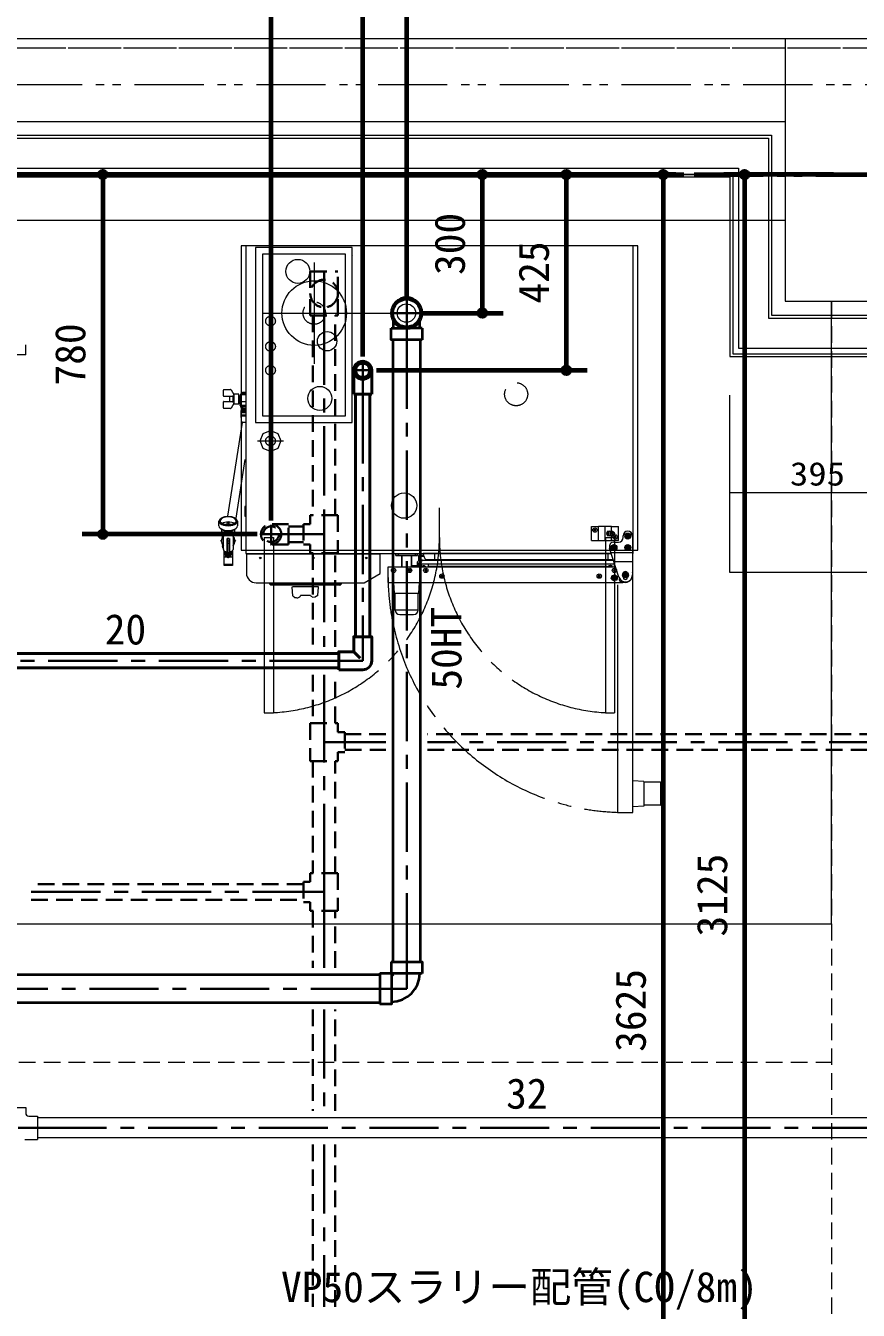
# Model space of a CAD drawing. Units: millimetres at full size, sheet at 1:30. Extents: x -16828 to 149130, y 47892 to 100313.
# Drawn here: x 10263 to 12068, y 61088 to 63874 of the extents above; entities that cross this region are included whole.
import ezdxf
from ezdxf.enums import TextEntityAlignment as Align

# ---------------------------------------------------------------- set-up
doc = ezdxf.new("R2010")
doc.units = ezdxf.units.MM
doc.header["$LTSCALE"] = 30
doc.header["$PDMODE"] = 32
doc.header["$PDSIZE"] = 15
for name, pattern in [('CHAIN1', [8, 5, -1, 1, -1]), ('CHAIN2', [12, 9, -1, 1, -1]), ('DASHED1', [1.8, 1.2, -0.6]), ('DASHED3', [4, 3, -1]), ('DOUBLE_CHAIN1', [8.8, 5, -1, 0.6, -0.6, 0.6, -1]), ('LONG_CHAIN', [21, 18, -1, 1, -1])]:
    doc.linetypes.add(name, pattern=pattern)
for name, color, linetype, lineweight in [('0-0', 7, 'CHAIN2', 15), ('0-1', 7, 'Continuous', 15), ('2-0_通芯', 7, 'DOUBLE_CHAIN1', 15), ('2-1_躯体', 7, 'Continuous', 15), ('2-3_間仕切り', 7, 'Continuous', 15), ('2-B_金物', 7, 'Continuous', 15), ('2-D_LAYER0002', 3, 'DASHED3', 20), ('3-1_AIHO57-排水立上げ', 7, 'Continuous', 15), ('3-2_AIHO56-排水接続', 7, 'Continuous', 15), ('3-4_AIHO30-厨房機器', 7, 'Continuous', 15), ('3-E_AIHO48-厨房機器既設品', 7, 'Continuous', 15), ('9-9_配管－汚水１：硬質塩ビ管（ＤＶ）', 2, 'Continuous', 30), ('9-A_配管－給水３：ＶＬＰ(ＶＤ)', 5, 'Continuous', 40), ('9-B_配管－給湯１２：ＨＴＬＰ（ＵＸ）', 3, 'Continuous', 20), ('9-C_配管－ガス３：ねじ込み', 2, 'DASHED1', 30), ('9-E_配管－給湯１：ＣＵＰ(Ｍ)', 1, 'Continuous', 60)]:
    doc.layers.add(name, color=color, linetype=linetype, lineweight=lineweight)
doc.styles.add('ＭＳ ゴシック', font='')
doc.styles.get('ＭＳ ゴシック').set_extended_font_data('MS Gothic')

msp = doc.modelspace()

# ---------------------------------------------------------------- linework, layer by layer
at = {"layer": '0-0'}
msp.add_line((-9565.04, 63550.86), (35684.96, 63550.86), dxfattribs=at)
at = {"layer": '0-1'}
for p, q in [((-6110.04, 63845.86), (25484.96, 63845.86)), ((6459.96, 63665.86), (11909.96, 63665.86)), ((11909.96, 63450.86), (6459.96, 63450.86))]:
    msp.add_line(p, q, dxfattribs=at)
at = {"layer": '0-1', "linetype": 'DASHED3'}
msp.add_line((-925.04, 63825.86), (25384.96, 63825.86), dxfattribs=at)
at = {"layer": '0-1', "linetype": 'DASHED1'}
for p, q in [((12009.96, 63275.86), (12009.96, 55775.86)), ((6359.96, 61925.86), (12009.96, 61925.86)), ((6359.96, 61625.86), (12009.96, 61625.86))]:
    msp.add_line(p, q, dxfattribs=at)
at = {"layer": '0-1'}
for points in [[(11909.96, 63845.86), (11909.96, 63275.86), (12459.96, 63275.86)], [(6359.96, 63275.86), (6359.96, 61925.86), (12009.96, 61925.86), (12009.96, 63275.86)]]:
    msp.add_lwpolyline(points, dxfattribs=at)
at = {"layer": '2-0_通芯'}
msp.add_line((-9565.04, 63745.86), (35684.96, 63745.86), dxfattribs=at)
at = {"layer": '2-0_通芯', "color": 1, "lineweight": 60}
msp.add_line((-10727.74, 63550.86), (35684.96, 63550.86), dxfattribs=at)
at = {"layer": '2-1_躯体'}
for p, q in [((4499.96, 63845.86), (12639.96, 63845.86)), ((11909.96, 63845.86), (11909.96, 63275.86)), ((6459.96, 63665.86), (11909.96, 63665.86)), ((11909.96, 63275.86), (12459.96, 63275.86))]:
    msp.add_line(p, q, dxfattribs=at)
at = {"layer": '2-1_躯体', "linetype": 'DASHED3'}
msp.add_line((4499.96, 63825.86), (12639.96, 63825.86), dxfattribs=at)
at = {"layer": '2-3_間仕切り'}
for p, q in [((6587.46, 63635.86), (11879.96, 63635.86)), ((11879.96, 63635.86), (11879.96, 63245.86)), ((6587.46, 63564.36), (11808.46, 63564.36)), ((11808.46, 63564.36), (11808.46, 63174.36)), ((11879.96, 63245.86), (12489.96, 63245.86)), ((11873.46, 63239.36), (12531.46, 63239.36)), ((11795.96, 63161.86), (12608.96, 63161.86)), ((11808.46, 63174.36), (12596.46, 63174.36)), ((11789.96, 63155.86), (12614.96, 63155.86))]:
    msp.add_line(p, q, dxfattribs=at)
for points in [[(6587.46, 63629.36), (11873.46, 63629.36), (11873.46, 63239.36)], [(6587.46, 63551.86), (11795.96, 63551.86), (11795.96, 63161.86)], [(6587.46, 63545.86), (11789.96, 63545.86), (11789.96, 63155.86)]]:
    msp.add_lwpolyline(points, dxfattribs=at)
at = {"layer": '2-B_金物'}
for p, q in [((11789.96, 62687.87), (11789.96, 63072.06)), ((11789.96, 62861.08), (12579.96, 62861.08)), ((12579.96, 62687.87), (11789.96, 62687.87))]:
    msp.add_line(p, q, dxfattribs=at)
at = {"layer": '2-D_LAYER0002'}
msp.add_line((10972.21, 63375.42), (10972.21, 63375.36), dxfattribs=at)
at = {"layer": '3-1_AIHO57-排水立上げ'}
msp.add_line((10958.46, 63250.36), (11068.46, 63250.36), dxfattribs=at)
msp.add_circle((11088.46, 63250.36), 20, dxfattribs=at)
at = {"layer": '3-2_AIHO56-排水接続'}
for p, q in [((10888.46, 63360.36), (10888.46, 63140.36)), ((10778.46, 63250.36), (10998.46, 63250.36))]:
    msp.add_line(p, q, dxfattribs=at)
msp.add_circle((10888.46, 63250.36), 70, dxfattribs=at)
at = {"layer": '3-4_AIHO30-厨房機器'}
for p, q in [((11159.96, 62735.86), (11159.96, 62828.36)), ((10779.96, 62763.36), (10779.96, 62383.36)), ((10779.96, 62763.36), (10799.96, 62763.36)), ((10799.96, 62763.36), (10799.96, 62383.36)), ((11519.96, 62763.36), (11519.96, 62383.36)), ((11519.96, 62763.36), (11539.96, 62763.36)), ((11539.96, 62763.36), (11539.96, 62383.36)), ((10779.96, 62383.36), (10799.96, 62383.36)), ((11519.96, 62383.36), (11539.96, 62383.36))]:
    msp.add_line(p, q, dxfattribs=at)
msp.add_lwpolyline([(10729.96, 62735.86), (11589.96, 62735.86), (11589.96, 63395.86), (10729.96, 63395.86)], close=True, dxfattribs=at)
msp.add_lwpolyline([(10729.96, 62735.86), (11589.96, 62735.86), (11589.96, 63395.86), (10729.96, 63395.86)], close=True, dxfattribs=at)
at = {"layer": '3-4_AIHO30-厨房機器', "linetype": 'CHAIN2'}
for centre, start, end in [((10779.96, 62763.36), 270, 0), ((11539.96, 62763.36), 180, 270)]:
    msp.add_arc(centre, 380, start, end, dxfattribs=at)
at = {"layer": '3-E_AIHO48-厨房機器既設品'}
for p, q in [((11579.96, 63395.86), (10739.96, 63395.86)), ((10739.96, 63395.86), (10739.96, 62728.86)), ((10970.96, 63392.86), (10760.96, 63392.86)), ((10760.96, 63392.86), (10760.96, 63012.86)), ((10970.96, 63012.86), (10970.96, 63392.86)), ((11579.96, 62728.86), (11579.96, 63395.86)), ((10955.96, 63377.86), (10775.96, 63377.86)), ((10775.96, 63377.86), (10775.96, 63027.86)), ((10955.96, 63027.86), (10955.96, 63377.86)), ((10691.66, 63070.56), (10691.66, 63083.56)), ((10692.66, 63084.56), (10707.25, 63084.56)), ((10708.11, 63084.06), (10714.07, 63073.74)), ((10714.66, 63074.56), (10713.99, 63073.89)), ((10714.66, 63053.56), (10714.66, 63074.56)), ((10724.66, 63074.56), (10714.66, 63074.56)), ((10724.66, 63053.56), (10724.66, 63074.56)), ((10728.16, 63073.06), (10728.16, 63070.56)), ((10739.96, 63073.06), (10728.16, 63073.06)), ((10729.66, 63075.06), (10729.66, 63073.06)), ((10739.96, 63075.06), (10729.66, 63075.06)), ((10739.96, 63078.06), (10732.66, 63078.06)), ((10691.66, 63044.56), (10691.66, 63057.56)), ((10705.66, 63069.56), (10692.66, 63069.56)), ((10692.66, 63058.56), (10705.66, 63058.56)), ((10705.66, 63070.09), (10712.66, 63070.09)), ((10705.66, 63058.03), (10705.66, 63070.09)), ((10712.66, 63058.03), (10705.66, 63058.03)), ((10714.07, 63054.38), (10708.11, 63044.06)), ((10712.66, 63056.14), (10712.66, 63071.99)), ((10713.99, 63054.24), (10714.66, 63053.56)), ((10714.66, 63053.56), (10724.66, 63053.56)), ((10724.66, 63071.06), (10727.66, 63071.06)), ((10727.66, 63057.06), (10724.66, 63057.06)), ((10727.66, 63050.06), (10727.66, 63071.06)), ((10727.66, 63070.56), (10728.16, 63070.56)), ((10739.96, 63057.56), (10727.66, 63057.56)), ((10739.96, 63050.06), (10727.66, 63050.06)), ((10727.66, 63050.06), (10728.16, 63049.56)), ((10739.96, 63049.56), (10728.16, 63049.56)), ((10728.66, 63049.56), (10728.66, 63046.06)), ((10739.96, 63046.06), (10728.66, 63046.06)), ((10733.16, 63046.06), (10733.16, 63043.06)), ((10707.25, 63043.56), (10692.66, 63043.56)), ((10739.96, 63038.9), (10729.91, 63038.9)), ((10729.91, 63035.9), (10729.91, 63038.9)), ((10739.96, 63035.9), (10729.91, 63035.9)), ((10739.96, 63033.9), (10729.91, 63033.9)), ((10729.91, 63028.9), (10729.91, 63033.9)), ((10739.96, 63028.9), (10729.91, 63028.9)), ((10739.96, 63026.9), (10729.91, 63026.9)), ((10731.16, 63013.4), (10729.91, 63026.9)), ((10732.34, 63043.06), (10731.18, 63041.9)), ((10739.96, 63041.9), (10731.18, 63041.9)), ((10731.18, 63041.9), (10731.18, 63038.9)), ((10739.96, 63043.06), (10732.34, 63043.06)), ((10775.96, 63027.86), (10955.96, 63027.86)), ((10701.35, 62809.87), (10732.81, 63013.4)), ((10739.96, 63013.4), (10731.16, 63013.4)), ((10760.96, 63012.86), (10970.96, 63012.86)), ((10738.12, 62933.18), (10718.35, 62805.31)), ((10739.96, 62830.86), (10737.96, 62830.86)), ((10681.91, 62788.68), (10681.91, 62799.07)), ((10682.16, 62799.07), (10682.16, 62799.5)), ((10721.66, 62799.5), (10721.66, 62799.07)), ((10721.91, 62799.07), (10721.91, 62788.68)), ((10691.03, 62779.51), (10686.37, 62782.38)), ((10687.91, 62776.92), (10687.91, 62781.43)), ((10691.41, 62737.62), (10691.41, 62772.4)), ((10712.41, 62772.4), (10712.41, 62737.62)), ((10717.44, 62782.38), (10712.78, 62779.51)), ((10715.91, 62781.43), (10715.91, 62776.92)), ((11489.96, 62787.36), (11504.96, 62787.36)), ((11489.96, 62757.36), (11489.96, 62787.36)), ((11499.48, 62780.19), (11494.99, 62780.19)), ((11494.99, 62779.53), (11499.48, 62779.53)), ((11496.91, 62782.1), (11496.91, 62777.62)), ((11497.56, 62777.62), (11497.56, 62782.1)), ((11519.1, 62756.36), (11519.1, 62788.36)), ((11524.13, 62777.36), (11533.24, 62777.36)), ((11533.24, 62767.36), (11524.13, 62767.36)), ((11525.62, 62772.36), (11527.66, 62777.36)), ((11530.38, 62772.36), (11531.81, 62775.86)), ((11533.92, 62772.36), (11530.38, 62772.36)), ((11531.81, 62768.86), (11530.38, 62772.36)), ((11533.24, 62777.36), (11533.24, 62788.36)), ((11533.24, 62787.36), (11548.24, 62787.36)), ((11533.24, 62756.36), (11533.24, 62767.36)), ((11533.92, 62772.36), (11535.35, 62775.86)), ((11535.35, 62768.86), (11533.92, 62772.36)), ((11540.91, 62767.1), (11540.91, 62762.62)), ((11541.57, 62762.62), (11541.57, 62767.1)), ((11548.24, 62757.36), (11548.24, 62787.36)), ((11558.46, 62763.86), (11558.46, 62767.36)), ((11563.46, 62766.29), (11562.74, 62766.29)), ((11563.46, 62763.98), (11563.46, 62769.75)), ((11565.01, 62767.55), (11565.01, 62766.17)), ((11571.91, 62767.55), (11565.01, 62767.55)), ((11565.01, 62766.17), (11571.91, 62766.17)), ((11569.15, 62770.31), (11567.77, 62770.31)), ((11567.77, 62770.31), (11567.77, 62763.41)), ((11569.15, 62763.41), (11569.15, 62770.31)), ((11571.91, 62766.17), (11571.91, 62767.55)), ((11573.46, 62769.75), (11573.46, 62763.98)), ((11578.46, 62767.36), (11578.46, 62681.36)), ((10686.32, 62756.2), (10686.94, 62757.29)), ((10686.94, 62755.12), (10686.32, 62756.2)), ((10699.41, 62731.13), (10699.41, 62761.87)), ((10703.91, 62761.73), (10699.91, 62761.73)), ((10699.91, 62761.73), (10699.91, 62730.63)), ((10703.91, 62755.4), (10699.91, 62755.4)), ((10703.91, 62750.91), (10699.91, 62750.91)), ((10703.91, 62730.63), (10703.91, 62761.73)), ((10704.41, 62761.87), (10704.41, 62731.13)), ((11489.96, 62757.36), (11504.96, 62757.36)), ((11533.24, 62756.36), (11504.96, 62756.36)), ((11549.18, 62677.78), (11528.94, 62740.8)), ((11533.46, 62741.29), (11532.74, 62741.29)), ((11532.83, 62740.69), (11533.46, 62740.69)), ((11548.24, 62757.36), (11533.24, 62757.36)), ((11533.46, 62738.98), (11533.46, 62744.75)), ((11535.01, 62742.55), (11535.01, 62741.17)), ((11541.91, 62742.55), (11535.01, 62742.55)), ((11535.01, 62741.17), (11541.91, 62741.17)), ((11539.15, 62745.31), (11537.77, 62745.31)), ((11537.77, 62745.31), (11537.77, 62738.41)), ((11537.77, 62738.41), (11539.15, 62738.41)), ((11538.46, 62753.86), (11548.46, 62753.86)), ((11543.48, 62765.19), (11539, 62765.19)), ((11539, 62764.53), (11543.48, 62764.53)), ((11539.15, 62738.41), (11539.15, 62745.31)), ((11541.91, 62741.17), (11541.91, 62742.55)), ((11543.46, 62744.75), (11543.46, 62738.98)), ((11563.46, 62741.29), (11562.74, 62741.29)), ((11562.83, 62765.69), (11563.46, 62765.69)), ((11562.83, 62740.69), (11563.46, 62740.69)), ((11563.46, 62738.98), (11563.46, 62744.75)), ((11565.01, 62742.55), (11565.01, 62741.17)), ((11571.91, 62742.55), (11565.01, 62742.55)), ((11565.01, 62741.17), (11571.91, 62741.17)), ((11567.77, 62763.41), (11569.15, 62763.41)), ((11569.15, 62745.31), (11567.77, 62745.31)), ((11567.77, 62745.31), (11567.77, 62738.41)), ((11567.77, 62738.41), (11569.15, 62738.41)), ((11569.15, 62738.41), (11569.15, 62745.31)), ((11571.91, 62741.17), (11571.91, 62742.55)), ((11573.46, 62744.75), (11573.46, 62738.98)), ((10692.91, 62703.19), (10692.91, 62734.98)), ((10692.91, 62732.57), (10693.91, 62732.57)), ((10692.91, 62729.65), (10710.91, 62729.65)), ((10692.91, 62726.76), (10695.4, 62726.76)), ((10700.04, 62720.97), (10692.91, 62720.97)), ((10693.91, 62734.03), (10693.91, 62730.55)), ((10693.91, 62730.55), (10709.91, 62730.55)), ((10695.4, 62725.97), (10695.4, 62728.57)), ((10695.91, 62728.57), (10695.91, 62729.65)), ((10695.91, 62724.65), (10695.91, 62724.71)), ((10700.12, 62720.92), (10699.46, 62721.38)), ((10703.91, 62730.63), (10699.91, 62730.63)), ((10704.35, 62721.38), (10703.69, 62720.92)), ((10710.91, 62720.97), (10703.77, 62720.97)), ((10707.91, 62729.65), (10707.91, 62728.57)), ((10707.91, 62724.71), (10707.91, 62724.65)), ((10708.42, 62728.57), (10708.42, 62725.97)), ((10708.42, 62726.76), (10710.91, 62726.76)), ((10709.91, 62730.55), (10709.91, 62734.03)), ((10709.91, 62732.57), (10710.91, 62732.57)), ((10710.91, 62734.98), (10710.91, 62703.19)), ((10739.96, 62728.86), (11532.77, 62728.86)), ((10759.46, 62728.86), (10759.46, 62727.41)), ((10760.46, 62727.41), (10760.46, 62728.86)), ((10761.46, 62727.41), (10761.46, 62728.86)), ((11011.46, 62728.86), (11011.46, 62727.41)), ((11012.46, 62728.86), (11012.46, 62727.41)), ((11013.46, 62727.41), (11013.46, 62728.86)), ((11065.46, 62724.86), (11065.46, 62728.86)), ((11112.46, 62724.86), (11065.46, 62724.86)), ((11065.96, 62724.36), (11111.96, 62724.36)), ((11070.46, 62728.86), (11070.46, 62724.36)), ((11077.46, 62724.06), (11077.46, 62699.36)), ((11100.08, 62724.06), (11077.84, 62724.06)), ((11077.96, 62724.36), (11077.96, 62724.06)), ((11098.96, 62724.02), (11078.96, 62724.02)), ((11078.96, 62699.36), (11078.96, 62724.02)), ((11079.46, 62724.06), (11079.46, 62724.36)), ((11098.46, 62724.36), (11098.46, 62724.06)), ((11098.96, 62724.02), (11098.96, 62699.36)), ((11099.96, 62724.06), (11099.96, 62724.36)), ((11100.46, 62699.36), (11100.46, 62724.06)), ((11107.46, 62728.86), (11107.46, 62724.36)), ((11118.78, 62716.87), (11112.06, 62710.16)), ((11112.41, 62710.51), (11114.68, 62708.25)), ((11112.46, 62724.86), (11112.46, 62728.86)), ((11114.41, 62724.36), (11114.41, 62712.51)), ((11125.51, 62724.36), (11114.41, 62724.36)), ((11114.45, 62724.36), (11114.45, 62712.55)), ((11115.45, 62723.36), (11115.45, 62721.04)), ((11125.79, 62723.36), (11115.45, 62723.36)), ((11115.45, 62720.2), (11115.45, 62713.55)), ((11115.88, 62721.47), (11119.77, 62717.58)), ((11119.41, 62717.93), (11118.56, 62717.09)), ((11118.92, 62708.25), (11121.04, 62710.37)), ((11119.44, 62723.36), (11119.44, 62722.36)), ((11119.45, 62723.36), (11119.45, 62722.36)), ((11126.14, 62722.36), (11119.45, 62722.36)), ((11119.63, 62716.03), (11119.77, 62716.17)), ((11120.39, 62715.26), (11123.46, 62715.26)), ((11120.46, 62715.26), (11120.46, 62715.19)), ((11121.34, 62714.26), (11537.46, 62714.26)), ((11123.46, 62715.26), (11123.46, 62714.26)), ((11124.96, 62728.77), (11124.96, 62728.86)), ((11532.8, 62728.77), (11124.96, 62728.77)), ((11537.15, 62715.24), (11131.09, 62715.24)), ((11149.96, 62714.26), (11149.96, 62728.86)), ((11525.96, 62714.26), (11525.96, 62728.86)), ((11578.46, 62730.36), (11532.29, 62730.36)), ((11578.46, 62711.06), (11538.49, 62711.06)), ((11578.46, 62728.86), (11579.96, 62728.86)), ((10710.91, 62705.48), (10692.91, 62705.48)), ((10692.91, 62703.38), (10710.91, 62703.38)), ((10710.91, 62703.19), (10692.91, 62703.19)), ((11542.25, 62699.36), (11048.46, 62699.36)), ((11048.46, 62699.36), (11048.46, 62666.36)), ((11062.77, 62692.86), (11058.15, 62692.86)), ((11058.15, 62691.86), (11062.77, 62691.86)), ((11059.96, 62694.67), (11059.96, 62690.05)), ((11060.96, 62690.05), (11060.96, 62694.67)), ((11097.77, 62692.86), (11093.15, 62692.86)), ((11093.15, 62691.86), (11097.77, 62691.86)), ((11094.96, 62694.67), (11094.96, 62690.05)), ((11095.96, 62690.05), (11095.96, 62694.67)), ((11109.93, 62702.36), (11109.93, 62699.36)), ((11112.06, 62710.16), (11112.06, 62699.36)), ((11113.26, 62709.66), (11113.26, 62699.36)), ((11114.41, 62708.51), (11114.41, 62699.36)), ((11114.45, 62708.47), (11114.45, 62700.36)), ((11121.46, 62700.36), (11114.45, 62700.36)), ((11114.47, 62700.36), (11114.47, 62699.36)), ((11115.45, 62707.69), (11115.45, 62700.36)), ((11116.47, 62700.36), (11116.47, 62699.36)), ((11118.46, 62707.87), (11118.46, 62706.76)), ((11118.46, 62706.76), (11539.87, 62706.76)), ((11118.96, 62703.26), (11118.96, 62702.63)), ((11118.96, 62702.63), (11119.96, 62702.63)), ((11119.46, 62706.76), (11119.46, 62708.79)), ((11119.96, 62703.26), (11119.96, 62702.63)), ((11121.46, 62699.36), (11121.46, 62706.76)), ((11123.21, 62699.86), (11123.21, 62701.56)), ((11123.21, 62700.56), (11128.71, 62700.56)), ((11125.56, 62702.54), (11125.56, 62702.16)), ((11126.36, 62702.16), (11125.56, 62702.16)), ((11125.69, 62699.86), (11125.69, 62700.56)), ((11125.69, 62700.42), (11126.23, 62700.48)), ((11125.69, 62700.16), (11126.23, 62700.21)), ((11125.69, 62699.91), (11126.23, 62699.97)), ((11126.23, 62699.86), (11126.23, 62700.56)), ((11126.36, 62702.54), (11126.36, 62702.16)), ((11132.77, 62692.86), (11128.15, 62692.86)), ((11128.15, 62691.86), (11132.77, 62691.86)), ((11128.71, 62701.56), (11128.71, 62699.86)), ((11128.96, 62699.86), (11128.96, 62699.36)), ((11129.96, 62694.67), (11129.96, 62690.05)), ((11130.96, 62690.05), (11130.96, 62694.67)), ((11135.46, 62706.76), (11135.46, 62699.36)), ((11135.46, 62700.36), (11539.46, 62700.36)), ((11525.76, 62700.36), (11525.76, 62700.78)), ((11525.76, 62700.78), (11535.16, 62700.78)), ((11529.96, 62703.26), (11529.96, 62702.63)), ((11529.96, 62702.63), (11530.96, 62702.63)), ((11530.96, 62703.26), (11530.96, 62702.63)), ((11533.47, 62700.36), (11533.47, 62699.36)), ((11535.16, 62700.36), (11535.16, 62700.78)), ((11535.47, 62700.36), (11535.47, 62699.36)), ((11541.77, 62692.86), (11537.15, 62692.86)), ((11537.15, 62691.86), (11541.77, 62691.86)), ((11538.96, 62694.67), (11538.96, 62690.05)), ((11539.46, 62699.36), (11539.46, 62706.76)), ((11539.96, 62690.05), (11539.96, 62694.67)), ((11540.96, 62699.36), (11540.96, 62703.36)), ((11541.96, 62700.25), (11541.96, 62699.76)), ((11541.96, 62699.76), (11542.12, 62699.76)), ((11558.46, 62679.48), (11558.46, 62685.25)), ((11559.46, 62688.33), (11559.46, 62687.49)), ((11560.01, 62683.05), (11560.01, 62681.67)), ((11566.91, 62683.05), (11560.01, 62683.05)), ((11564.15, 62685.81), (11562.77, 62685.81)), ((11562.77, 62685.81), (11562.77, 62678.91)), ((11564.15, 62678.91), (11564.15, 62685.81)), ((11566.91, 62681.67), (11566.91, 62683.05)), ((11567.46, 62687.49), (11567.46, 62688.33)), ((11568.46, 62685.25), (11568.46, 62679.48)), ((11578.46, 62699.36), (11578.46, 62699.36)), ((10762.46, 62665.41), (10996.82, 62665.41)), ((10791.46, 62663.66), (10791.46, 62665.41)), ((10947.46, 62663.66), (10791.46, 62663.66)), ((10794.28, 62660.59), (10791.64, 62663.24)), ((10947.28, 62663.24), (10791.64, 62663.24)), ((10944.64, 62660.59), (10794.28, 62660.59)), ((10944.21, 62660.41), (10794.71, 62660.41)), ((10841.96, 62636.91), (10840.63, 62655.91)), ((10944.64, 62660.59), (10947.28, 62663.24)), ((10947.46, 62663.66), (10947.46, 62665.41)), ((11048.46, 62666.36), (11557.46, 62666.36)), ((11074.47, 62666.36), (11074.46, 62666.36)), ((11115.46, 62642.36), (11116.96, 62666.36)), ((11167.77, 62680.36), (11163.15, 62680.36)), ((11163.15, 62679.36), (11167.77, 62679.36)), ((11164.96, 62682.17), (11164.96, 62677.55)), ((11165.96, 62677.55), (11165.96, 62682.17)), ((11508.77, 62680.36), (11504.15, 62680.36)), ((11504.15, 62679.36), (11508.77, 62679.36)), ((11505.96, 62682.17), (11505.96, 62677.55)), ((11506.96, 62677.55), (11506.96, 62682.17)), ((11546.46, 62661.15), (11546.46, 62167.36)), ((11552.15, 62671.86), (11552.75, 62671.86)), ((11553.96, 62670.75), (11553.96, 62670.05)), ((11558.46, 62681.79), (11557.74, 62681.79)), ((11557.83, 62681.19), (11558.46, 62681.19)), ((11559.46, 62677.24), (11559.46, 62674.39)), ((11560.01, 62681.67), (11566.91, 62681.67)), ((11562.77, 62678.91), (11564.15, 62678.91)), ((11567.46, 62674.39), (11567.46, 62677.24)), ((11579.46, 62167.36), (11579.46, 62676.36)), ((10841.96, 62636.91), (10844.96, 62635.18)), ((10844.96, 62634.2), (10844.96, 62635.18)), ((10845.46, 62633.91), (10844.96, 62634.2)), ((10852.71, 62632.91), (10856.96, 62634.91)), ((10857.96, 62635.91), (10856.96, 62634.91)), ((10858.46, 62636.91), (10857.96, 62636.68)), ((10857.96, 62635.91), (10857.96, 62636.68)), ((10858.46, 62637.91), (10858.46, 62636.91)), ((10880.46, 62637.91), (10858.46, 62637.91)), ((10880.46, 62637.91), (10880.46, 62636.91)), ((10890.71, 62634.91), (10893.46, 62636.91)), ((10893.46, 62636.91), (10894.73, 62636.91)), ((10896.46, 62637.91), (10894.73, 62636.91)), ((11063.96, 62606.36), (11063.96, 62642.36)), ((11113.96, 62606.36), (11113.96, 62642.36)), ((11113.96, 62606.36), (11063.96, 62606.36)), ((11073.96, 62596.36), (11103.96, 62596.36)), ((11603.46, 62234.36), (11579.46, 62235.86)), ((11639.46, 62232.86), (11603.46, 62232.86)), ((11639.46, 62232.86), (11639.46, 62182.86)), ((11649.46, 62192.86), (11649.46, 62222.86)), ((11579.46, 62193.38), (11579.46, 62193.36)), ((11639.46, 62182.86), (11603.46, 62182.86)), ((11546.46, 62167.36), (11579.46, 62167.36))]:
    msp.add_line(p, q, dxfattribs=at)
at = {"layer": '3-E_AIHO48-厨房機器既設品', "linetype": 'DASHED3'}
for p, q in [((10770.95, 62973.06), (10777.61, 62989.13)), ((10777.61, 62989.13), (10793.68, 62995.79)), ((10793.68, 62995.79), (10809.75, 62989.13)), ((10809.75, 62989.13), (10816.41, 62973.06)), ((10777.61, 62956.99), (10770.95, 62973.06)), ((10816.41, 62973.06), (10809.75, 62956.99)), ((10793.68, 62950.33), (10777.61, 62956.99)), ((10809.75, 62956.99), (10793.68, 62950.33))]:
    msp.add_line(p, q, dxfattribs=at)
at = {"layer": '3-E_AIHO48-厨房機器既設品', "linetype": 'LONG_CHAIN'}
for p, q in [((10793.68, 63001.2), (10793.68, 62944.92)), ((10765.54, 62973.06), (10821.82, 62973.06))]:
    msp.add_line(p, q, dxfattribs=at)
at = {"layer": '3-E_AIHO48-厨房機器既設品'}
for points in [[(10737.96, 62830.86), (10737.96, 62809.86), (10739.96, 62809.86)], [(11504.96, 62756.36), (11504.96, 62788.36), (11533.24, 62788.36)], [(11524.13, 62777.36), (11522.09, 62772.36), (11524.13, 62767.36)], [(11527.66, 62767.36), (11525.62, 62772.36), (11522.09, 62772.36)], [(11531.81, 62775.86), (11538.2, 62775.86), (11539.63, 62772.36), (11538.2, 62768.86), (11531.81, 62768.86)], [(10716.87, 62757.29), (10717.5, 62756.2), (10716.87, 62755.12)], [(11031.46, 62727.41), (10741.46, 62727.41), (10741.46, 62686.41)], [(10996.82, 62665.41), (11031.46, 62685.41), (11031.46, 62727.41)], [(11121.04, 62714.61), (11115.03, 62720.62), (11115.88, 62721.47)], [(11110.27, 62699.35), (11110.27, 62702.36), (11100.46, 62702.36)], [(11114.76, 62700.36), (11114.76, 62700.78), (11121.46, 62700.78)], [(11122.96, 62699.36), (11122.96, 62699.86), (11128.96, 62699.86)], [(11135.46, 62701.36), (11523.47, 62701.36), (11523.47, 62700.36)], [(11541.96, 62699.76), (11541.46, 62700.26), (11541.46, 62701.81)], [(10840.63, 62655.91), (10841.33, 62657.41), (10897.02, 62657.41)], [(10896.46, 62637.91), (10897.72, 62655.91), (10897.02, 62657.41)], [(11115.46, 62642.36), (11062.46, 62642.36), (11060.96, 62666.36)], [(10880.46, 62636.91), (10885.71, 62634.41), (10890.71, 62634.91)], [(11603.46, 62234.36), (11603.46, 62181.36), (11579.46, 62179.86)]]:
    msp.add_lwpolyline(points, dxfattribs=at)
for points in [[(11537.67, 62669.67), (11532.77, 62674.57), (11534.56, 62681.26), (11541.25, 62683.05), (11546.15, 62678.15), (11544.36, 62671.46)], [(11543.36, 62677.41), (11542.32, 62673.5), (11538.42, 62672.46), (11535.56, 62675.32), (11536.6, 62679.22), (11540.51, 62680.27)]]:
    msp.add_lwpolyline(points, close=True, dxfattribs=at)
for centre, radius in [((10852.96, 63340.86), 26), ((10916.46, 63189.36), 21), ((10900.58, 63065.36), 26), ((11083.46, 62832.86), 27.5), ((11497.24, 62779.86), 4.7), ((11541.24, 62764.86), 4.7), ((11568.46, 62766.86), 6.5), ((11568.46, 62766.86), 5), ((11568.46, 62766.86), 4), ((11538.46, 62741.86), 6.5), ((11538.46, 62741.86), 5), ((11538.46, 62741.86), 4), ((11568.46, 62741.86), 6.5), ((11568.46, 62741.86), 5), ((11568.46, 62741.86), 4), ((10771.46, 62719.41), 1.65), ((10886.46, 62719.41), 1.65), ((11001.46, 62719.41), 1.65), ((11060.46, 62692.36), 4.7), ((11095.46, 62692.36), 4.7), ((11130.46, 62692.36), 4.7), ((11165.46, 62679.86), 4.7), ((11506.46, 62679.86), 4.7), ((11539.46, 62692.36), 4.7), ((11563.46, 62682.36), 6.5), ((11563.46, 62682.36), 5), ((11563.46, 62682.36), 4), ((11539.46, 62676.36), 6), ((11539.46, 62676.36), 2.5), ((11539.46, 62676.36), 1.5)]:
    msp.add_circle(centre, radius, dxfattribs=at)
at = {"layer": '3-E_AIHO48-厨房機器既設品', "linetype": 'DASHED3'}
for centre, radius in [((10888.46, 63250.36), 24.25), ((10793.68, 63233.06), 10.5), ((10793.68, 63178.06), 10.5), ((10793.69, 63126.31), 10.5), ((11326.4, 63074.36), 25), ((10793.68, 62973.06), 10.48)]:
    msp.add_circle(centre, radius, dxfattribs=at)
at = {"layer": '3-E_AIHO48-厨房機器既設品'}
for centre, radius, start, end in [((10692.66, 63083.56), 1, 90, 180), ((10707.25, 63083.56), 1, 30, 90), ((10710.22, 63075.89), 4.46, 316.21812, 326.12886), ((10713.49, 63073.8), 0.583, 317.65737, 354.69398), ((10732.66, 63075.06), 3, 90.00024, 180.00012), ((10692.66, 63070.56), 1, 180, 270), ((10692.66, 63057.56), 1, 90, 180), ((10710.22, 63052.24), 4.46, 33.87114, 43.78188), ((10713.49, 63054.33), 0.583, 5.30602, 42.34263), ((10692.66, 63044.56), 1, 180, 270), ((10707.25, 63044.56), 1, 270, 330), ((10728.18, 63034.9), 2, 329.99694, 29.99731), ((10728.18, 63027.9), 2, 329.99694, 29.99731), ((10701.91, 62756.2), 15, 134.42741, 225.57264), ((10701.91, 62756.2), 14.72, 135.52224, 224.47781), ((10689.72, 62765.86), 1, 164.19449, 266.553), ((10702.96, 62762.11), 14.76, 141.5231, 164.18822), ((10703.8, 62777.87), 0.102, 337.80863, 359.45225), ((10701.91, 62756.2), 15, 314.42664, 45.5734), ((10701.91, 62756.2), 14.72, 315.52145, 44.4786), ((11568.46, 62767.36), 10, 0, 180), ((11568.46, 62766.86), 5.75, 150.40816, 209.59184), ((11568.46, 62766.86), 5.75, 90.40817, 149.59183), ((11568.46, 62766.86), 5.75, 30.40815, 89.59185), ((11568.46, 62766.86), 5.75, 330.40813, 29.59187), ((10689.72, 62744.86), 1, 89.99999, 195.8055), ((10702.95, 62748.61), 14.75, 195.80613, 218.48612), ((11538.46, 62743.86), 10, 90, 197.80258), ((11538.46, 62741.86), 5.75, 150.40816, 209.59184), ((11538.46, 62741.86), 5.75, 90.40817, 149.59183), ((11538.46, 62741.86), 5.75, 210.40814, 269.59186), ((11538.46, 62741.86), 5.75, 30.40815, 89.59185), ((11538.46, 62741.86), 5.75, 270.40813, 329.59187), ((11538.46, 62741.86), 5.75, 330.40813, 29.59187), ((11548.46, 62763.86), 10, 270, 0), ((11568.46, 62741.86), 5.75, 150.40816, 209.59184), ((11568.46, 62766.86), 5.75, 210.40814, 269.59186), ((11568.46, 62741.86), 5.75, 90.40817, 149.59183), ((11568.46, 62741.86), 5.75, 210.40814, 269.59186), ((11568.46, 62766.86), 5.75, 270.40813, 329.59187), ((11568.46, 62741.86), 5.75, 30.40815, 89.59185), ((11568.46, 62741.86), 5.75, 270.40813, 329.59187), ((11568.46, 62741.86), 5.75, 330.40813, 29.59187), ((10699.91, 62731.13), 0.5, 179.99494, 269.98912), ((10703.91, 62731.13), 0.5, 269.98912, 0.00506), ((11065.96, 62724.86), 0.5, 180, 270), ((11111.96, 62724.86), 0.5, 270, 0), ((11119.06, 62716.87), 1, 315, 45), ((11118.92, 62712.49), 3, 315, 45), ((11122.46, 62711.26), 3, 90, 109.56117), ((11142.96, 62728.78), 18, 180.0103, 228.77125), ((11130.43, 62714.49), 1, 346.92865, 48.77125), ((10762.46, 62686.41), 21, 180, 270), ((11116.8, 62710.37), 3, 225, 315), ((11119.46, 62697.61), 5.67, 95.0609, 146.01835), ((11119.46, 62697.61), 5.67, 69.33776, 84.9391), ((11125.96, 62698.28), 4.28, 95.361, 129.96621), ((11125.96, 62698.28), 4.28, 50.03379, 84.639), ((11530.46, 62697.61), 5.67, 95.0609, 146.01835), ((11530.46, 62697.61), 5.67, 33.98165, 84.9391), ((11563.46, 62682.36), 5.75, 150.40816, 209.59184), ((11563.46, 62682.36), 5.75, 90.40817, 149.59183), ((11563.46, 62683.86), 6, 48.18969, 131.81031), ((11563.46, 62682.36), 5.75, 30.40815, 89.59185), ((11563.46, 62682.36), 5.75, 330.40813, 29.59187), ((11558.46, 62676.36), 21, 0, 17.80947), ((11564.46, 62682.36), 15, 349.46301, 21.02481), ((11557.46, 62687.36), 21, 359.35606, 0), ((11558.46, 62687.36), 20, 359.19162, 0), ((10792.06, 62663.66), 0.6, 180, 225), ((10794.71, 62661.01), 0.6, 225, 270), ((10944.21, 62661.01), 0.6, 270, 315), ((10946.86, 62663.66), 0.6, 315, 0), ((11563.46, 62682.36), 15, 197.80258, 0), ((11554.46, 62672.36), 4.7, 148.00313, 308.0328), ((11557.46, 62687.36), 21, 270, 287.80947), ((11563.46, 62682.36), 5.75, 210.40814, 269.59186), ((11563.46, 62678.86), 6, 228.18969, 311.81031), ((11563.46, 62681.36), 15, 259.46301, 0), ((11563.46, 62682.36), 5.75, 270.40813, 329.59187), ((10869.57, 62781.96), 150, 260.74879, 263.54458), ((11073.96, 62606.36), 10, 180, 270), ((11103.96, 62606.36), 10, 270, 0), ((11639.46, 62222.86), 10, 0, 90), ((11639.46, 62192.86), 10, 270, 0)]:
    msp.add_arc(centre, radius, start, end, dxfattribs=at)
at = {"layer": '3-E_AIHO48-厨房機器既設品', "linetype": 'CHAIN2'}
msp.add_arc((11563.46, 62682.36), 515, 180, 270, dxfattribs=at)
at = {"layer": '3-E_AIHO48-厨房機器既設品'}
for centre, major_axis, ratio, start_param, end_param in [((10701.91, 62799.07), (-20, 0), 0.5, 6.0345464, 9.6699671), ((10701.91, 62799.5), (-19.75, 0), 0.5, 6.2831853, 9.424778), ((10701.91, 62799.07), (-19.75, 0), 0.5, 6.2831853, 9.424778), ((10701.91, 62799.5), (-17.5, 0), 0.5, 2.5693849, 6.8566569), ((10701.91, 62788.68), (-17.5, 0), 0.5, 3.8154848, 5.6092931), ((10701.91, 62788.68), (-20, 0), 0.5, 6.2831853, 9.424778), ((10701.91, 62777.42), (-14, 0), 0.5, 6.2831853, 9.424778), ((10701.91, 62776.92), (-14, 0), 0.5, 6.2831853, 9.424778), ((10689.37, 62792.3), (2.55, -0.34), 0.409917, 0.7964311, 1.2316189), ((10701.91, 62783.91), (-14, 0), 0.5, 0.68148, 2.4601127), ((10701.91, 62788.68), (-8.5, 0), 0.5, 3.9116135, 5.5131647), ((10714.45, 62792.3), (2.55, 0.34), 0.409917, 1.8249706, 2.3451277), ((11499.22, 62779.86), (0, 4.96), 0.853965, 1.5043558, 1.6372368), ((11497.24, 62777.88), (4.96, 0), 0.853965, 1.5043558, 1.6372368), ((11497.24, 62781.84), (-4.96, 0), 0.853965, 1.5043558, 1.6372368), ((11495.25, 62779.86), (0, -4.96), 0.853965, 1.5043558, 1.6372368), ((11529.7, 62772.36), (0, -5), 0.707107, 3.1415927, 6.2831853), ((11533.24, 62772.36), (0, -5), 0.707107, 2.3462096, 7.0785693), ((11541.24, 62762.88), (4.96, 0), 0.853965, 1.5043558, 1.6372368), ((10699.91, 62755.02), (-0.5, 0), 0.766044, 4.712389, 6.2831853), ((10699.91, 62750.53), (-0.5, 0), 0.766044, 4.712389, 6.2831853), ((10699.91, 62761.98), (-0.5, 0), 0.5, 0.4316192, 1.5707963), ((10703.91, 62761.98), (-0.5, 0), 0.5, 1.5707963, 2.7099734), ((10703.91, 62755.02), (0.5, 0), 0.766044, 6.2831853, 7.8539816), ((10703.91, 62750.53), (0.5, 0), 0.766044, 6.2831853, 7.8539816), ((10703.91, 62750.84), (0.5, 0), 0.712296, 6.2778656, 6.2831853), ((11543.22, 62764.86), (0, 4.96), 0.853965, 1.5043558, 1.6372368), ((11541.24, 62766.84), (-4.96, 0), 0.853965, 1.5043558, 1.6372368), ((11539.26, 62764.86), (0, -4.96), 0.853965, 1.5043558, 1.6372368), ((10701.91, 62737.62), (10.5, 0), 0.5, 3.1415925, 4.4719772), ((10701.91, 62728.57), (6.51, 0), 0.5, 2.8042958, 6.6204819), ((10701.91, 62725.97), (6.51, 0), 0.5, 3.1415927, 6.2831853), ((10701.91, 62728.57), (6, 0), 0.5, 3.1415927, 6.2831853), ((10701.91, 62724.65), (6, 0), 0.5, 3.1415927, 6.2831853), ((10701.91, 62730.3), (6, 0), 0.5, 3.3585065, 6.0662714), ((10701.91, 62730.29), (3.98, 0), 0.5, 3.4692664, 5.9555116), ((10701.91, 62722.25), (3, 0), 0.5, 3.37035, 6.054428), ((10701.91, 62721.55), (2.19, 0), 0.5, 3.7573921, 5.6673859), ((10701.91, 62737.62), (10.5, 0), 0.5, 4.9528001, 6.2831854), ((11078.96, 62724.15), (-1.5, 0), 0.087156, 0.7297277, 1.5707963), ((11098.96, 62724.15), (1.5, 0), 0.087156, 4.712389, 5.5534577), ((11061.93, 62692.36), (0, -4.11), 0.92697, 4.5902991, 4.8344789), ((11060.46, 62690.9), (4.11, 0), 0.92697, 1.4487064, 1.6928862), ((11060.46, 62693.83), (4.11, 0), 0.92697, 4.5902991, 4.8344789), ((11059, 62692.36), (0, -4.11), 0.92697, 1.4487064, 1.6928862), ((11096.93, 62692.36), (0, -4.11), 0.92697, 4.5902991, 4.8344789), ((11095.46, 62690.9), (4.11, 0), 0.92697, 1.4487064, 1.6928862), ((11095.46, 62693.83), (4.11, 0), 0.92697, 4.5902991, 4.8344789), ((11094, 62692.36), (0, -4.11), 0.92697, 1.4487064, 1.6928862), ((11131.93, 62692.36), (0, -4.11), 0.92697, 4.5902991, 4.8344789), ((11130.46, 62690.9), (4.11, 0), 0.92697, 1.4487064, 1.6928862), ((11130.46, 62693.83), (4.11, 0), 0.92697, 4.5902991, 4.8344789), ((11129, 62692.36), (0, -4.11), 0.92697, 1.4487064, 1.6928862), ((11540.93, 62692.36), (0, -4.11), 0.92697, 4.5902991, 4.8344789), ((11539.46, 62690.9), (4.11, 0), 0.92697, 1.4487064, 1.6928862), ((11539.46, 62693.83), (4.11, 0), 0.92697, 4.5902991, 4.8344789), ((11538, 62692.36), (0, -4.11), 0.92697, 1.4487064, 1.6928862), ((11166.93, 62679.86), (0, -4.11), 0.92697, 4.5902991, 4.8344789), ((11165.46, 62678.4), (4.11, 0), 0.92697, 1.4487064, 1.6928862), ((11165.46, 62681.33), (4.11, 0), 0.92697, 4.5902991, 4.8344789), ((11164, 62679.86), (0, -4.11), 0.92697, 1.4487064, 1.6928862), ((11507.93, 62679.86), (0, -4.11), 0.92697, 4.5902991, 4.8344789), ((11506.46, 62678.4), (4.11, 0), 0.92697, 1.4487064, 1.6928862), ((11506.46, 62681.33), (4.11, 0), 0.92697, 4.5902991, 4.8344789), ((11505, 62679.86), (0, -4.11), 0.92697, 1.4487064, 1.6928862), ((11555.93, 62672.36), (0, -4.11), 0.92697, 4.6695104, 4.8344789), ((11554.46, 62673.83), (4.11, 0), 0.92697, 4.5902991, 4.8196334)]:
    msp.add_ellipse(centre, major_axis=major_axis, ratio=ratio, start_param=start_param, end_param=end_param, dxfattribs=at)
for centre, major_axis, ratio in [((10701.91, 62800.37), (-18.75, 0), 0.5), ((10701.91, 62800.37), (-18.5, 0), 0.5), ((10701.91, 62795.92), (-2, 0), 0.678284), ((11536.78, 62772.36), (0, -2.5), 0.707107)]:
    msp.add_ellipse(centre, major_axis=major_axis, ratio=ratio, dxfattribs=at)
at = {"layer": '9-9_配管－汚水１：硬質塩ビ管（ＤＶ）', "linetype": 'CHAIN1'}
for p, q in [((11088.96, 63214.36), (11088.96, 63286.36)), ((11052.96, 63250.36), (11124.96, 63250.36)), ((11088.96, 63192.36), (11088.96, 63220.36)), ((11088.96, 63192.36), (11088.96, 61843.23)), ((11088.96, 61843.23), (11088.96, 61785.23)), ((11030.96, 61785.23), (8799.96, 61785.23)), ((11030.96, 61785.23), (11088.96, 61785.23))]:
    msp.add_line(p, q, dxfattribs=at)
at = {"layer": '9-9_配管－汚水１：硬質塩ビ管（ＤＶ）', "color": 6, "lineweight": 35}
for p, q in [((11055.46, 63217.36), (11083.19, 63217.36)), ((11060.46, 63217.36), (11060.46, 63232.76)), ((11122.46, 63217.36), (11094.73, 63217.36)), ((11117.46, 63217.36), (11117.46, 63232.76)), ((11122.46, 63217.36), (11122.46, 63192.36)), ((11058.96, 63192.36), (11058.96, 61843.23)), ((11118.96, 61843.23), (11118.96, 63192.36)), ((11055.46, 61843.23), (11055.46, 61818.23)), ((11030.96, 61815.23), (8799.96, 61815.23)), ((11030.96, 61818.73), (11030.96, 61751.73)), ((11122.46, 61818.23), (11055.46, 61818.23)), ((8799.96, 61755.23), (11030.96, 61755.23))]:
    msp.add_line(p, q, dxfattribs=at)
for points in [[(11122.46, 63192.36), (11055.46, 63192.36), (11055.46, 63217.36)], [(11055.46, 61843.23), (11122.46, 61843.23), (11122.46, 61818.23)], [(11030.96, 61818.73), (11055.96, 61818.73), (11055.96, 61751.73), (11030.96, 61751.73)]]:
    msp.add_lwpolyline(points, dxfattribs=at)
msp.add_circle((11088.96, 63250.36), 30, dxfattribs=at)
for centre, radius, start, end in [((11088.96, 63250.36), 33.5, 90, 180), ((11088.96, 63250.36), 33.5, 0, 90), ((11088.96, 63250.36), 33.5, 180, 0), ((11055.96, 61818.23), 61.5, 270, 0), ((11055.96, 61818.23), 4.5, 270, 0)]:
    msp.add_arc(centre, radius, start, end, dxfattribs=at)
at = {"layer": '9-A_配管－給水３：ＶＬＰ(ＶＤ)', "color": 2, "linetype": 'CHAIN1', "lineweight": 30}
for p, q in [((10993.69, 63107.71), (10993.69, 63144.91)), ((10975.09, 63126.31), (11012.29, 63126.31)), ((10993.69, 63074.31), (10993.69, 63110.81)), ((10993.69, 63074.31), (10993.69, 62548.36)), ((10993.69, 62548.36), (10993.69, 62496.36)), ((10941.69, 62496.36), (9926.96, 62496.36)), ((10941.69, 62496.36), (10993.69, 62496.36))]:
    msp.add_line(p, q, dxfattribs=at)
at = {"layer": '9-A_配管－給水３：ＶＬＰ(ＶＤ)'}
for p, q in [((10974.19, 63074.31), (10974.19, 63126.31)), ((11013.19, 63074.31), (11013.19, 63126.31)), ((10974.19, 63074.31), (11013.19, 63074.31)), ((10978.19, 63074.31), (10978.19, 62548.36)), ((11009.19, 62548.36), (11009.19, 63074.31)), ((10974.19, 62515.86), (10987.98, 62502.07)), ((10941.69, 62511.86), (9926.96, 62511.86)), ((9926.96, 62480.86), (10941.69, 62480.86)), ((10941.69, 62476.86), (10993.69, 62476.86))]:
    msp.add_line(p, q, dxfattribs=at)
for points in [[(11013.19, 62496.36), (11013.19, 62548.36), (10974.19, 62548.36), (10974.19, 62517.81)], [(10972.24, 62515.86), (10941.69, 62515.86), (10941.69, 62476.86)]]:
    msp.add_lwpolyline(points, dxfattribs=at)
for radius in [19.5, 15.5]:
    msp.add_circle((10993.69, 63126.31), radius, dxfattribs=at)
for centre, radius in [((10972.24, 62517.81), 1.95), ((10993.69, 62496.36), 19.5)]:
    msp.add_arc(centre, radius, 269.9999, 359.9999, dxfattribs=at)
at = {"layer": '9-B_配管－給湯１２：ＨＴＬＰ（ＵＸ）'}
for p, q in [((10262.8, 63159.86), (10229.5, 63159.86)), ((10262.8, 63159.86), (10262.8, 63180.62)), ((10229.5, 61527.27), (10262.8, 61527.27)), ((10262.8, 61527.27), (10262.8, 61515.97)), ((10269.7, 61509.07), (10288.15, 61509.07)), ((10288.15, 61509.07), (10288.15, 61458.47)), ((12752.96, 61505.12), (10288.15, 61505.12)), ((10260.63, 61458.47), (10288.15, 61458.47)), ((10288.15, 61462.42), (12752.96, 61462.42))]:
    msp.add_line(p, q, dxfattribs=at)
at = {"layer": '9-B_配管－給湯１２：ＨＴＬＰ（ＵＸ）', "color": 2, "linetype": 'CHAIN1', "lineweight": 30}
for q in [(10246.15, 61483.77), (12752.96, 61483.77)]:
    msp.add_line((10288.15, 61483.77), q, dxfattribs=at)
at = {"layer": '9-B_配管－給湯１２：ＨＴＬＰ（ＵＸ）'}
for centre, radius, start, end in [((10261.8, 63180.62), 1, 0, 65.30844), ((10269.7, 61515.97), 6.9, 180, 270)]:
    msp.add_arc(centre, radius, start, end, dxfattribs=at)
at = {"layer": '9-C_配管－ガス３：ねじ込み'}
for p, q in [((10879.96, 63340.77), (10939.96, 63340.77)), ((10879.96, 63340.77), (10879.96, 63292.77)), ((10939.96, 63292.77), (10939.96, 63340.77)), ((10879.96, 63244.77), (10879.96, 63292.77)), ((10885.66, 63244.77), (10885.66, 62811.86)), ((10934.26, 62811.86), (10934.26, 63244.77)), ((10939.96, 62811.86), (10879.96, 62811.86)), ((10879.96, 62811.86), (10879.96, 62792.86)), ((10864.96, 62787.86), (10832.96, 62787.86)), ((10864.96, 62792.86), (10864.96, 62748.86)), ((10864.96, 62792.86), (10879.96, 62792.86)), ((10832.96, 62748.86), (10794.96, 62748.86)), ((10832.96, 62753.86), (10864.96, 62753.86)), ((10885.66, 62729.86), (10885.66, 62526.86)), ((10934.26, 62526.86), (10934.26, 62729.86)), ((10885.66, 62465.86), (10885.66, 62360.87)), ((10934.26, 62360.87), (10934.26, 62465.86)), ((10879.96, 62360.87), (10939.96, 62360.87)), ((10939.96, 62360.87), (10939.96, 62341.87)), ((10954.96, 62341.87), (10939.96, 62341.87)), ((10954.96, 62341.87), (10954.96, 62297.87)), ((11043.96, 62336.87), (10954.96, 62336.87)), ((13835.04, 62336.87), (11133.96, 62336.87)), ((10954.96, 62302.87), (11043.96, 62302.87)), ((11133.96, 62302.87), (13835.04, 62302.87)), ((10885.66, 62278.87), (10885.66, 62035.92)), ((10934.26, 62035.92), (10934.26, 62278.87)), ((10864.96, 62016.92), (10864.96, 61972.92)), ((10864.96, 62016.92), (10879.96, 62016.92)), ((10939.96, 62035.92), (10879.96, 62035.92)), ((10879.96, 62035.92), (10879.96, 62016.92)), ((10864.96, 62011.92), (10274.75, 62011.92)), ((10274.75, 61977.92), (10864.96, 61977.92)), ((10885.66, 61953.92), (10885.66, 61830.23)), ((10934.26, 61830.23), (10934.26, 61953.92)), ((10885.66, 61740.23), (10885.66, 61520.12)), ((10934.26, 61520.12), (10934.26, 61740.23)), ((10885.66, 61447.42), (10885.66, 61095.61)), ((10934.26, 61095.61), (10934.26, 61447.42))]:
    msp.add_line(p, q, dxfattribs=at)
at = {"layer": '9-C_配管－ガス３：ねじ込み', "linetype": 'CHAIN1'}
for p, q in [((10909.96, 63340.77), (10909.96, 63292.77)), ((10909.96, 63244.77), (10909.96, 63292.77)), ((10909.96, 63244.77), (10909.96, 62811.86)), ((10909.96, 62811.86), (10909.96, 62770.86)), ((10774.56, 62770.86), (10815.36, 62770.86)), ((10794.96, 62750.46), (10794.96, 62791.26)), ((10832.96, 62770.86), (10811.96, 62770.86)), ((10832.96, 62770.86), (10864.96, 62770.86)), ((10864.96, 62770.86), (10909.96, 62770.86)), ((10909.96, 62729.86), (10909.96, 62770.86)), ((10909.96, 62729.86), (10909.96, 62526.86)), ((10909.96, 62465.86), (10909.96, 62360.87)), ((10909.96, 62360.87), (10909.96, 62319.87)), ((10909.96, 62278.87), (10909.96, 62319.87)), ((10954.96, 62319.87), (10909.96, 62319.87)), ((11043.96, 62319.87), (10954.96, 62319.87)), ((13835.04, 62319.87), (11133.96, 62319.87)), ((10909.96, 62035.92), (10909.96, 62278.87)), ((10909.96, 62035.92), (10909.96, 61994.92)), ((10274.75, 61994.92), (10864.96, 61994.92)), ((10864.96, 61994.92), (10909.96, 61994.92)), ((10909.96, 61953.92), (10909.96, 61994.92)), ((10909.96, 61953.92), (10909.96, 61830.23)), ((10909.96, 61740.23), (10909.96, 61520.12)), ((10909.96, 61447.42), (10909.96, 61095.61))]:
    msp.add_line(p, q, dxfattribs=at)
at = {"layer": '9-C_配管－ガス３：ねじ込み'}
for points in [[(10879.96, 63244.77), (10939.96, 63244.77), (10939.96, 63292.77)], [(10939.96, 62811.86), (10939.96, 62729.86), (10879.96, 62729.86)], [(10832.96, 62748.86), (10832.96, 62792.86), (10794.96, 62792.86)], [(10864.96, 62748.86), (10879.96, 62748.86), (10879.96, 62729.86)], [(10879.96, 62360.87), (10879.96, 62278.87), (10939.96, 62278.87)], [(10954.96, 62297.87), (10939.96, 62297.87), (10939.96, 62278.87)], [(10939.96, 62035.92), (10939.96, 61953.92), (10879.96, 61953.92)], [(10864.96, 61972.92), (10879.96, 61972.92), (10879.96, 61953.92)]]:
    msp.add_lwpolyline(points, dxfattribs=at)
for centre, radius in [((10909.96, 63292.77), 30), ((10794.96, 62770.86), 22), ((10794.96, 62770.86), 17)]:
    msp.add_circle(centre, radius, dxfattribs=at)
msp.add_arc((10909.96, 63292.77), 30, 180, 0, dxfattribs=at)
at = {"layer": '9-E_配管－給湯１：ＣＵＰ(Ｍ)'}
for p, q in [((11088.96, 63280.36), (11088.96, 65250.24)), ((10993.69, 63156.31), (10993.69, 65088.43)), ((10794.96, 62800.86), (10794.96, 64888.69)), ((11672.79, 63550.86), (10033.59, 63550.86)), ((10743.67, 63550.86), (10384.98, 63550.86)), ((10429.98, 63550.86), (10429.98, 62770.86)), ((11246.82, 63550.86), (11298.06, 63550.86)), ((11253.06, 63250.36), (11253.06, 63550.86)), ((11420.02, 63550.86), (11480.21, 63550.86)), ((11435.21, 63126.31), (11435.21, 63550.86)), ((11628.92, 63550.86), (11690.33, 63550.86)), ((11645.33, 63550.86), (11645.33, 59925.86)), ((12014.7, 63550.86), (11776.79, 63550.86)), ((11821.79, 63550.86), (11821.79, 60425.86)), ((11118.96, 63250.36), (11298.06, 63250.36)), ((11023.69, 63126.31), (11480.21, 63126.31)), ((10764.96, 62770.86), (10384.98, 62770.86))]:
    msp.add_line(p, q, dxfattribs=at)
for p in [(10429.98, 63550.86), (11253.06, 63550.86), (11435.21, 63550.86), (11645.33, 63550.86), (11821.79, 63550.86), (11253.06, 63250.36), (11435.21, 63126.31), (10429.98, 62770.86)]:
    msp.add_point(p, dxfattribs=at)

# ---------------------------------------------------------------- texts
at = {"layer": '2-B_金物', "style": 'ＭＳ ゴシック', "width": 1.15}
msp.add_text('395', height=50.95, dxfattribs=at).set_placement((11919.96, 62861.08), align=Align.BOTTOM_LEFT)
at = {"layer": '9-9_配管－汚水１：硬質塩ビ管（ＤＶ）', "color": 7, "style": 'ＭＳ ゴシック'}
msp.add_text('50HT', height=65.98, rotation=90, dxfattribs=at).set_placement((11227.59, 62433.78), align=Align.BOTTOM_LEFT)
msp.add_text('VP50スラリー配管(CO/8m)', height=65.98, dxfattribs=at).set_placement((10816.5, 61085.61), align=Align.BOTTOM_LEFT)
at = {"layer": '9-A_配管－給水３：ＶＬＰ(ＶＤ)', "color": 7, "style": 'ＭＳ ゴシック'}
msp.add_text('20', height=65.98, dxfattribs=at).set_placement((10434.32, 62511.86), align=Align.BOTTOM_LEFT)
at = {"layer": '9-B_配管－給湯１２：ＨＴＬＰ（ＵＸ）', "color": 7, "style": 'ＭＳ ゴシック'}
msp.add_text('32', height=65.98, dxfattribs=at).set_placement((11304.62, 61505.12), align=Align.BOTTOM_LEFT)
at = {"layer": '9-E_配管－給湯１：ＣＵＰ(Ｍ)', "style": 'ＭＳ ゴシック'}
for s, p in [('300', (11235.06, 63333.11)), ('425', (11417.21, 63271.08)), ('780', (10411.98, 63093.36)), ('3125', (11803.79, 61898.36)), ('3625', (11627.33, 61648.36))]:
    msp.add_text(s, height=65.98, rotation=90, dxfattribs=at).set_placement(p, align=Align.BOTTOM_LEFT)

doc.saveas('drawing.dxf')
